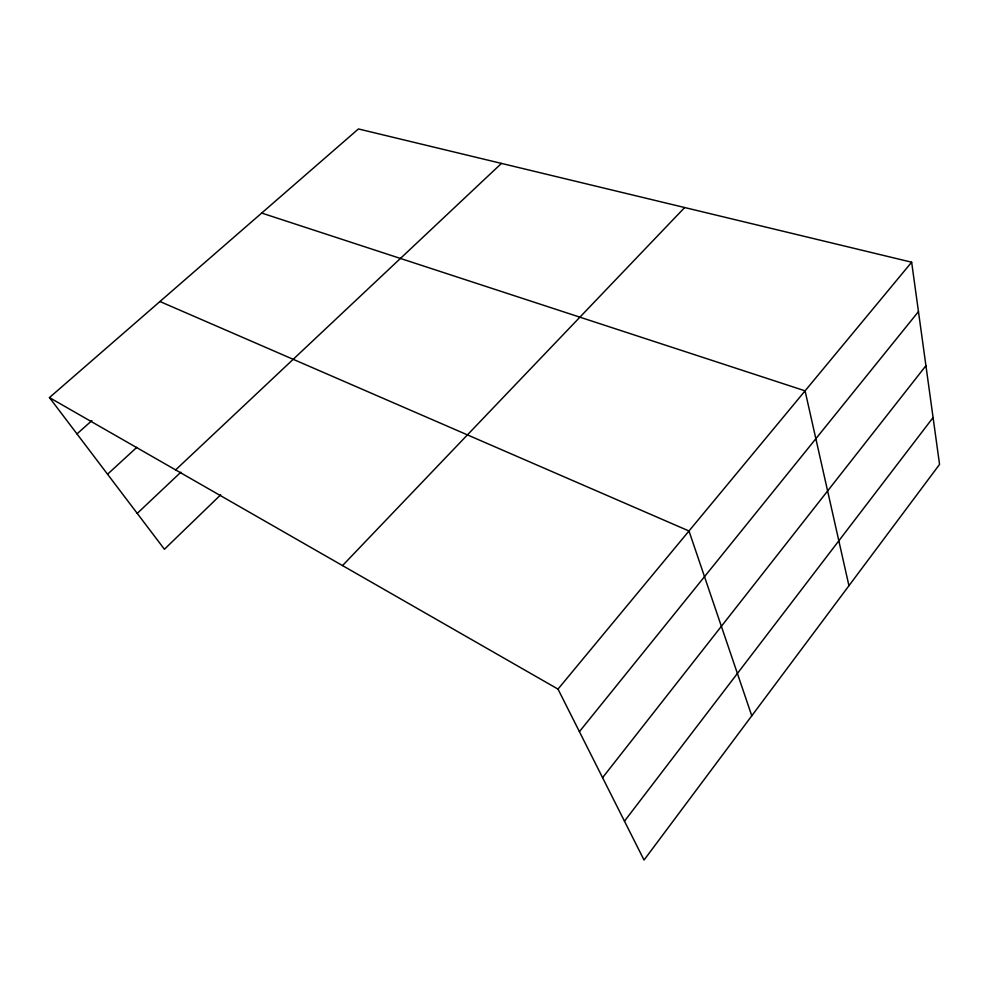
<?xml version="1.0" encoding="UTF-8"?>
<svg xmlns="http://www.w3.org/2000/svg" width="989" height="989" viewBox="0 0 989 989"><rect width="100%" height="100%" fill="white"/><g stroke="black" fill="none" stroke-linecap="round" stroke-linejoin="round"><path stroke-width="1.48" d="M624.467 821.167L933.084 417.531M602.573 777.663L925.927 365.695M579.406 731.65L918.46 311.597M911.648 262.209L939.55 464.41L644.037 860.047L557.994 689.098L911.648 262.209L358.426 128.953L49.45 397.59L164.421 549.254L220.683 494.821M342.528 565.584L684.672 207.529M137.224 513.378L180.876 472.186M175.622 469.911L501.46 163.408M107.541 474.226L136.828 447.337M76.981 433.899L91.89 420.597M261.689 213.055L805.071 390.84L848.945 585.723M159.946 301.521L688.987 530.982L751.776 715.801M49.45 397.59L557.994 689.098"/></g></svg>
